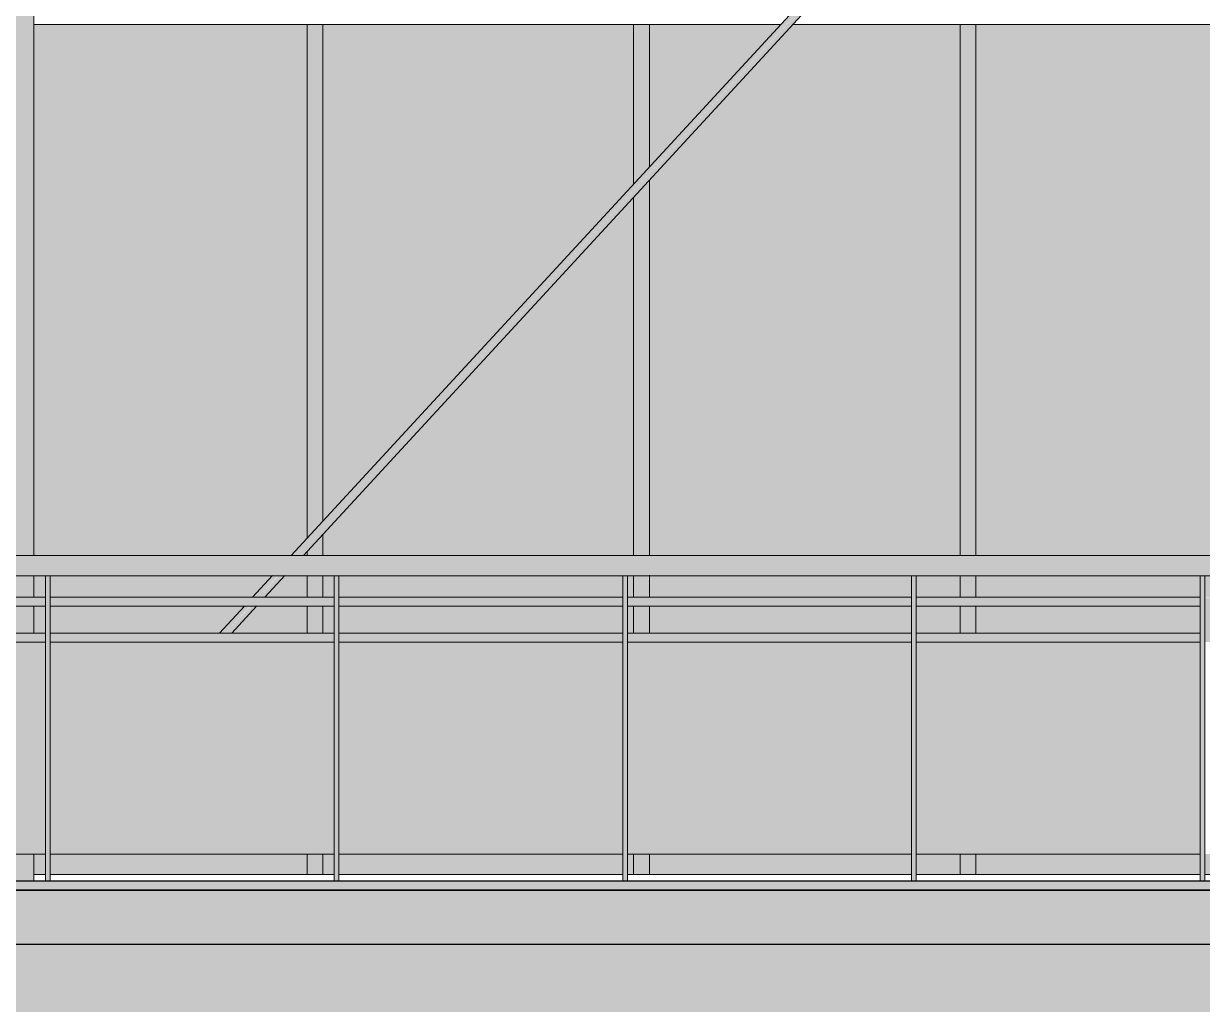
# Model space of a CAD drawing. Header units: inches. Extents: x 21380 to 98133, y -290 to 853.
# Drawn here: x 37879.2 to 38009.8, y -12.7 to 96.1 of the extents above; entities that cross this region are included whole.
import ezdxf

# ---------------------------------------------------------------- set-up
doc = ezdxf.new("R2010")
doc.units = ezdxf.units.IN
doc.header["$MEASUREMENT"] = 0
doc.linetypes.add('Grid Line 1_2_', pattern=[0.875, 0.5, -0.125, 0.125, -0.125])
for name, color, linetype, lineweight in [('A-FLOR', 192, 'Continuous', 9), ('A-FLOR-HRAL', 11, 'Continuous', 9), ('A-FLOR-LEVL', 51, 'Continuous', 9), ('A-FLOR-PATT', 8, 'Continuous', 25), ('A-GLAZ-CURT', 52, 'Continuous', 9), ('A-GLAZ-CWMG', 51, 'Continuous', 9), ('C-TOPO', 7, 'Continuous', 9), ('S-BEAM', 12, 'Continuous', 9)]:
    doc.layers.add(name, color=color, linetype=linetype, lineweight=lineweight)

# ---------------------------------------------------------------- blocks, each defined once
blk = doc.blocks.new('Struct_Xcel_Sports Complex_rvt-4-Building Section - East_West looking South')
at = {"layer": 'A-FLOR-PATT', "lineweight": 9}
h = blk.add_hatch(dxfattribs=at)
h.set_pattern_fill('FP_46', style=0, pattern_type=2)
h.set_pattern_definition([(50, (-87574.236, 98.42), (55.0854, -4.819842), [5.76, -63.36]), (355, (-87574.236, 98.42), (-10.65569, 57.76853), [4.608, -50.688]), (100.451, (-87569.645, 98.02), (44.429468, 52.94866), [4.895, -53.848]), (46.184, (-87574.236, 113.78), (81.96444, -12.71212), [8.64, -95.04]), (96.636, (-87567.406, 112.72), (71.7815, 74.81238), [7.343, -80.772]), (351.184, (-87574.24, 113.78), (71.78195, 74.81243), [6.912, -76.032]), (21, (-87566.556, 109.94), (45.84207, -30.92146), [5.76, -63.36]), (326, (-87566.556, 109.94), (18.687064, 55.691476), [4.608, -50.688]), (71.451, (-87562.736, 107.363), (64.52891, 24.77011), [4.895, -53.848]), (37.5, (-87574.236, 98.42), (0.9338946, 25.566816), [2.534, -47.539, 2.534, -48.922, -50.88]), (37.5, (-87574.236, 98.42), (0.9338946, 25.566816), [-101.53, 2.534, -48.346]), (7.5, (-87574.236, 98.42), (20.20404, 30.291303), [2.534, -26.803, 2.534, -46.387, -19.392]), (7.5, (-87574.236, 98.42), (20.20404, 30.291303), [-78.259, 2.534, -16.858]), (327.5, (-87591.362, 98.42), (40.9977845, -1.7324026), [2.534, -16.666, 2.534, -57.37, -79.488]), (327.5, (-87591.362, 98.42), (40.9977845, -1.7324026), [-79.104, 2.534, -76.954]), (317.5, (-87599.042, 98.42), (44.788883, 7.687839), [2.534, -22.426, 2.534, -37.248, -56.448]), (317.5, (-87599.042, 98.42), (44.788883, 7.687839), [-64.742, 2.534, -53.914])])
h.paths.add_polyline_path([(-26273.39, -6), (-22066.14, -6), (-22066.14, 0), (-26273.39, 0), (-26273.39, -1.7)], flags=0)
at = {"layer": 'A-FLOR', "color": 250, "lineweight": 25}
for p, q in [((-22066.14, 0), (-26273.39, 0)), ((-26273.39, -6), (-22066.14, -6))]:
    blk.add_line(p, q, dxfattribs=at)
blk = doc.blocks.new('Railing - 2_ 8_-V213-Building Section - East_West looking South')
at = {"layer": 'A-FLOR-HRAL'}
blk.add_hatch(color=256, dxfattribs=at).paths.add_polyline_path([(-24202.57, 4), (-24202.57, 27.5), (-24234.07, 27.5), (-24234.07, 4), (-24223.23, 4)], flags=0)
blk.add_line((-24234.07, 4), (-24202.57, 4), dxfattribs=at)
blk = doc.blocks.new('Railing - 2_ x 1_2_-V212-Building Section - East_West looking South')
at = {"layer": 'A-FLOR-HRAL'}
blk.add_hatch(color=256, dxfattribs=at).paths.add_polyline_path([(-24234.57, 1), (-24234.07, 1), (-24234.07, 34.87), (-24234.57, 34.87), (-24234.57, 17.83)], flags=0)
for p, q in [((-24234.07, 34.87), (-24234.57, 34.87)), ((-24234.57, 1), (-24234.57, 34.87)), ((-24234.07, 1), (-24234.07, 34.87))]:
    blk.add_line(p, q, dxfattribs=at)
blk = doc.blocks.new('Railing - 2_ 8_-V214-Building Section - East_West looking South')
at = {"layer": 'A-FLOR-HRAL'}
blk.add_hatch(color=256, dxfattribs=at).paths.add_polyline_path([(-23626.65, 4), (-23626.57, 4), (-23626.65, 27.5), (-23658.07, 27.5), (-23658.07, 4)], flags=0)
blk.add_line((-23658.07, 4), (-23626.65, 4), dxfattribs=at)
blk = doc.blocks.new('Railing - Railing-939582-Building Section - East_West looking South')
at = {"layer": 'A-FLOR-HRAL'}
for points in [[(-23584.44, 36), (-23233.26, 36), (-23233.26, 37.12), (-23284.5, 37.11), (-23313.17, 37.12), (-23793.5, 37.12), (-23848.96, 37.12), (-23863.85, 37.11), (-23888.64, 37.12), (-23965.24, 37.11), (-23982.9, 37.12), (-24038.99, 37.11), (-24056.72, 37.1), (-24115.03, 37.12), (-24128.25, 37.11), (-24243.39, 37.12), (-24243.39, 36), (-23588.38, 36)], [(-24196.78, 34.87), (-24161.82, 34.88), (-23690.19, 34.87), (-23233.26, 34.93), (-23233.26, 36), (-24243.39, 36), (-24243.39, 34.88), (-24196.91, 34.88)]]:
    blk.add_hatch(color=256, dxfattribs=at).paths.add_polyline_path(points, flags=0)
h = blk.add_hatch(color=256, dxfattribs=at)
h.paths.add_polyline_path([(-23740.71, 31.5), (-23722.57, 31.5), (-23722.57, 32.5), (-23754.07, 32.48), (-23754.07, 31.5), (-23749.48, 31.5)], flags=0)
h.paths.add_polyline_path([(-24240.78, 31.5), (-24234.57, 31.5), (-24234.57, 32.5), (-24243.39, 32.48), (-24243.39, 31.5)], flags=0)
h.paths.add_polyline_path([(-23233.26, 31.5), (-23233.26, 32.5), (-23242.07, 32.48), (-23242.07, 31.5), (-23240.63, 31.5)], flags=0)
h.paths.add_polyline_path([(-24234.07, 31.5), (-24202.57, 31.5), (-24202.57, 32.5), (-24234.07, 32.48)], flags=0)
h.paths.add_polyline_path([(-23242.57, 31.5), (-23242.57, 32.5), (-23274.07, 32.48), (-23274.07, 31.5), (-23249.41, 31.5)], flags=0)
h.paths.add_polyline_path([(-24202.07, 31.5), (-24170.57, 31.5), (-24170.59, 32.5), (-24202.07, 32.48)], flags=0)
h.paths.add_polyline_path([(-23274.57, 31.5), (-23274.57, 32.5), (-23306.07, 32.48), (-23306.07, 31.5), (-23275.73, 31.5)], flags=0)
h.paths.add_polyline_path([(-24170.07, 31.5), (-24138.57, 31.5), (-24138.57, 32.5), (-24170.07, 32.48)], flags=0)
h.paths.add_polyline_path([(-24138.07, 31.5), (-24106.57, 31.5), (-24106.57, 32.5), (-24138.07, 32.48)], flags=0)
h.paths.add_polyline_path([(-23306.57, 31.5), (-23306.57, 32.5), (-23338.07, 32.48), (-23338.07, 31.5), (-23310.82, 31.5)], flags=0)
h.paths.add_polyline_path([(-24106.07, 31.5), (-24074.57, 31.5), (-24074.57, 32.5), (-24106.07, 32.48)], flags=0)
h.paths.add_polyline_path([(-23338.57, 31.5), (-23338.57, 32.5), (-23370.07, 32.48), (-23370.07, 31.5), (-23345.91, 31.5)], flags=0)
h.paths.add_polyline_path([(-24074.07, 31.5), (-24042.57, 31.5), (-24042.57, 32.5), (-24074.07, 32.48)], flags=0)
h.paths.add_polyline_path([(-24042.07, 31.5), (-24010.57, 31.5), (-24010.57, 32.5), (-24042.07, 32.48)], flags=0)
h.paths.add_polyline_path([(-23370.57, 31.5), (-23370.57, 32.5), (-23402.07, 32.48), (-23402.07, 31.5), (-23372.23, 31.5)], flags=0)
h.paths.add_polyline_path([(-24010.07, 31.5), (-23978.57, 31.5), (-23978.57, 32.5), (-24010.07, 32.48)], flags=0)
h.paths.add_polyline_path([(-23402.57, 31.5), (-23402.57, 32.5), (-23434.07, 32.48), (-23434.07, 31.5), (-23407.32, 31.5)], flags=0)
h.paths.add_polyline_path([(-23978.07, 31.5), (-23946.57, 31.5), (-23946.57, 32.5), (-23978.07, 32.48)], flags=0)
h.paths.add_polyline_path([(-23946.07, 31.5), (-23914.57, 31.5), (-23914.57, 32.5), (-23946.07, 32.48)], flags=0)
h.paths.add_polyline_path([(-23434.57, 31.5), (-23434.57, 32.5), (-23466.07, 32.48), (-23466.07, 31.5), (-23442.42, 31.5)], flags=0)
h.paths.add_polyline_path([(-23914.07, 31.5), (-23882.57, 31.5), (-23882.57, 32.5), (-23914.07, 32.48)], flags=0)
h.paths.add_polyline_path([(-23466.57, 31.5), (-23466.57, 32.5), (-23498.07, 32.48), (-23498.07, 31.5), (-23468.74, 31.5)], flags=0)
h.paths.add_polyline_path([(-23882.07, 31.5), (-23850.57, 31.5), (-23850.57, 32.5), (-23882.07, 32.48)], flags=0)
h.paths.add_polyline_path([(-23498.57, 31.5), (-23498.57, 32.5), (-23530.07, 32.48), (-23530.07, 31.5), (-23503.83, 31.5)], flags=0)
h.paths.add_polyline_path([(-23850.07, 31.5), (-23818.57, 31.5), (-23818.57, 32.5), (-23850.07, 32.48)], flags=0)
h.paths.add_polyline_path([(-23530.57, 31.5), (-23530.57, 32.5), (-23562.07, 32.48), (-23562.07, 31.5), (-23538.92, 31.5)], flags=0)
h.paths.add_polyline_path([(-23818.07, 31.5), (-23786.57, 31.5), (-23786.57, 32.5), (-23818.07, 32.48)], flags=0)
h.paths.add_polyline_path([(-23786.07, 31.5), (-23754.57, 31.5), (-23754.57, 32.5), (-23786.07, 32.48)], flags=0)
h.paths.add_polyline_path([(-23562.57, 31.5), (-23562.57, 32.5), (-23594.07, 32.48), (-23594.07, 31.5), (-23565.24, 31.5)], flags=0)
h.paths.add_polyline_path([(-23594.57, 31.5), (-23594.57, 32.5), (-23626.07, 32.48), (-23626.07, 31.5), (-23600.33, 31.5)], flags=0)
h.paths.add_polyline_path([(-23722.07, 31.5), (-23690.57, 31.5), (-23690.57, 32.5), (-23722.07, 32.48)], flags=0)
h.paths.add_polyline_path([(-23626.57, 31.5), (-23626.65, 32.5), (-23658.07, 32.48), (-23658.07, 31.5), (-23626.65, 31.5)], flags=0)
h.paths.add_polyline_path([(-23690.07, 31.5), (-23658.57, 31.5), (-23658.57, 32.5), (-23690.07, 32.48)], flags=0)
h = blk.add_hatch(color=256, dxfattribs=at)
h.paths.add_polyline_path([(-24243.39, 27.5), (-24234.57, 27.5), (-24234.57, 28.5), (-24243.39, 28.5), (-24243.39, 27.6)], flags=0)
h.paths.add_polyline_path([(-23233.26, 27.5), (-23233.26, 28.5), (-23242.07, 28.5), (-23242.07, 27.5), (-23240.63, 27.5)], flags=0)
h.paths.add_polyline_path([(-24234.07, 27.5), (-24202.57, 27.5), (-24202.57, 28.5), (-24234.07, 28.5), (-24234.07, 27.6)], flags=0)
h.paths.add_polyline_path([(-24202.07, 27.5), (-24170.57, 27.5), (-24170.59, 28.5), (-24202.07, 28.5), (-24202.07, 27.6)], flags=0)
h.paths.add_polyline_path([(-23242.57, 27.5), (-23242.57, 28.5), (-23274.07, 28.5), (-23274.07, 27.5), (-23258.18, 27.5)], flags=0)
h.paths.add_polyline_path([(-24170.07, 27.5), (-24138.57, 27.5), (-24138.57, 28.5), (-24170.07, 28.5), (-24170.07, 27.6)], flags=0)
h.paths.add_polyline_path([(-24138.07, 27.5), (-24106.57, 27.5), (-24106.57, 28.5), (-24138.07, 28.5), (-24138.07, 27.6)], flags=0)
h.paths.add_polyline_path([(-23274.57, 27.5), (-23274.57, 28.5), (-23306.07, 28.5), (-23306.07, 27.5), (-23275.73, 27.5)], flags=0)
h.paths.add_polyline_path([(-24106.07, 27.5), (-24074.57, 27.5), (-24074.57, 28.5), (-24106.07, 28.5), (-24106.07, 27.6)], flags=0)
h.paths.add_polyline_path([(-24074.07, 27.5), (-24042.57, 27.5), (-24042.57, 28.5), (-24074.07, 28.5), (-24074.07, 27.6)], flags=0)
h.paths.add_polyline_path([(-23306.57, 27.5), (-23306.57, 28.5), (-23338.07, 28.5), (-23338.07, 27.5), (-23310.82, 27.5)], flags=0)
h.paths.add_polyline_path([(-24042.07, 27.5), (-24010.57, 27.5), (-24010.57, 28.5), (-24042.07, 28.5), (-24042.07, 27.6)], flags=0)
h.paths.add_polyline_path([(-24010.07, 27.5), (-23978.57, 27.5), (-23978.57, 28.5), (-24010.07, 28.5), (-24010.07, 27.6)], flags=0)
h.paths.add_polyline_path([(-23338.57, 27.5), (-23338.57, 28.5), (-23370.07, 28.5), (-23370.07, 27.5), (-23345.91, 27.5)], flags=0)
h.paths.add_polyline_path([(-23978.07, 27.5), (-23946.57, 27.5), (-23946.57, 28.5), (-23978.07, 28.5), (-23978.07, 27.6)], flags=0)
h.paths.add_polyline_path([(-23946.07, 27.5), (-23914.57, 27.5), (-23914.57, 28.5), (-23946.07, 28.5), (-23946.07, 27.6)], flags=0)
h.paths.add_polyline_path([(-23370.57, 27.5), (-23370.57, 28.5), (-23402.07, 28.5), (-23402.07, 27.5), (-23381, 27.5)], flags=0)
h.paths.add_polyline_path([(-23914.07, 27.5), (-23882.57, 27.5), (-23882.57, 28.5), (-23914.07, 28.5), (-23914.07, 27.6)], flags=0)
h.paths.add_polyline_path([(-23882.07, 27.5), (-23850.57, 27.5), (-23850.57, 28.5), (-23882.07, 28.5), (-23882.07, 27.6)], flags=0)
h.paths.add_polyline_path([(-23402.57, 27.5), (-23402.57, 28.5), (-23434.07, 28.5), (-23434.07, 27.5), (-23416.1, 27.5)], flags=0)
h.paths.add_polyline_path([(-23850.07, 27.5), (-23818.57, 27.5), (-23818.57, 28.5), (-23850.07, 28.5), (-23850.07, 27.6)], flags=0)
h.paths.add_polyline_path([(-23818.07, 27.5), (-23786.57, 27.5), (-23786.57, 28.5), (-23818.07, 28.5), (-23818.07, 27.6)], flags=0)
h.paths.add_polyline_path([(-23434.57, 27.5), (-23434.57, 28.5), (-23466.07, 28.5), (-23466.07, 27.5), (-23451.19, 27.5)], flags=0)
h.paths.add_polyline_path([(-23786.07, 27.5), (-23754.57, 27.5), (-23754.57, 28.5), (-23786.07, 28.5), (-23786.07, 27.6)], flags=0)
h.paths.add_polyline_path([(-23754.07, 27.5), (-23722.57, 27.5), (-23722.57, 28.5), (-23754.07, 28.5), (-23754.07, 27.6)], flags=0)
h.paths.add_polyline_path([(-23466.57, 27.5), (-23466.57, 28.5), (-23498.07, 28.5), (-23498.07, 27.5), (-23468.74, 27.5)], flags=0)
h.paths.add_polyline_path([(-23722.07, 27.5), (-23690.57, 27.5), (-23690.57, 28.5), (-23722.07, 28.5), (-23722.07, 27.6)], flags=0)
h.paths.add_polyline_path([(-23690.07, 27.5), (-23658.57, 27.5), (-23658.57, 28.5), (-23690.07, 28.5), (-23690.07, 27.6)], flags=0)
h.paths.add_polyline_path([(-23498.57, 27.5), (-23498.57, 28.5), (-23530.07, 28.5), (-23530.07, 27.5), (-23503.83, 27.5)], flags=0)
h.paths.add_polyline_path([(-23658.07, 27.5), (-23626.57, 27.5), (-23626.65, 28.5), (-23658.07, 28.5), (-23658.07, 27.6)], flags=0)
h.paths.add_polyline_path([(-23530.57, 27.5), (-23530.57, 28.5), (-23562.07, 28.5), (-23562.07, 27.5), (-23538.92, 27.5)], flags=0)
h.paths.add_polyline_path([(-23626.07, 27.5), (-23594.57, 27.5), (-23594.57, 28.5), (-23626.07, 28.5), (-23626.07, 27.6)], flags=0)
h.paths.add_polyline_path([(-23594.07, 27.5), (-23562.57, 27.5), (-23562.57, 28.5), (-23594.07, 28.5), (-23594.07, 27.6)], flags=0)
for p, q in [((-23233.26, 37.12), (-24243.39, 37.12)), ((-24243.39, 34.87), (-23233.26, 34.87)), ((-23690.07, 32.5), (-23658.57, 32.5)), ((-23658.57, 31.5), (-23690.07, 31.5)), ((-23658.07, 32.5), (-23626.65, 32.5)), ((-23626.65, 31.5), (-23658.07, 31.5)), ((-23626.07, 32.5), (-23594.57, 32.5)), ((-23594.57, 31.5), (-23626.07, 31.5)), ((-23594.07, 32.5), (-23562.57, 32.5)), ((-23562.57, 31.5), (-23594.07, 31.5)), ((-23562.07, 32.5), (-23530.57, 32.5)), ((-23530.57, 31.5), (-23562.07, 31.5)), ((-23690.07, 28.5), (-23658.57, 28.5)), ((-23658.57, 27.5), (-23690.07, 27.5)), ((-23658.07, 28.5), (-23626.65, 28.5)), ((-23626.65, 27.5), (-23658.07, 27.5)), ((-23626.07, 28.5), (-23594.57, 28.5)), ((-23594.57, 27.5), (-23626.07, 27.5)), ((-23594.07, 28.5), (-23562.57, 28.5)), ((-23562.57, 27.5), (-23594.07, 27.5)), ((-23562.07, 28.5), (-23530.57, 28.5)), ((-23530.57, 27.5), (-23562.07, 27.5))]:
    blk.add_line(p, q, dxfattribs=at)
for name, p in [('Railing - 2_ x 1_2_-V212-Building Section - East_West looking South', (576, 0)), ('Railing - 2_ x 1_2_-V212-Building Section - East_West looking South', (608, 0)), ('Railing - 2_ x 1_2_-V212-Building Section - East_West looking South', (640, 0)), ('Railing - 2_ x 1_2_-V212-Building Section - East_West looking South', (672, 0)), ('Railing - 2_ x 1_2_-V212-Building Section - East_West looking South', (704, 0)), ('Railing - 2_ 8_-V213-Building Section - East_West looking South', (544, 0)), ('Railing - 2_ 8_-V214-Building Section - East_West looking South', (0, 0)), ('Railing - 2_ 8_-V213-Building Section - East_West looking South', (608, 0)), ('Railing - 2_ 8_-V213-Building Section - East_West looking South', (640, 0)), ('Railing - 2_ 8_-V213-Building Section - East_West looking South', (672, 0))]:
    blk.add_blockref(name, p)
blk = doc.blocks.new('columns and girder2 - one-V233-Building Section - East_West looking South')
at = {"layer": 'S-BEAM'}
h = blk.add_hatch(color=256, dxfattribs=at)
h.paths.add_polyline_path([(-23659.89, 1), (-23659.89, 4), (-23669.89, 4), (-23669.89, 1), (-23661.75, 1)], flags=0)
h.paths.add_polyline_path([(-23661.75, 28.5), (-23659.89, 28.5), (-23659.89, 31.5), (-23669.89, 31.5), (-23669.89, 28.5)], flags=0)
h.paths.add_polyline_path([(-23659.89, 32.5), (-23659.89, 34.88), (-23669.89, 34.88), (-23669.85, 32.5), (-23661.55, 32.5)], flags=0)
h.paths.add_polyline_path([(-23661.79, 37.12), (-23659.89, 37.12), (-23659.89, 248), (-23669.89, 248), (-23669.89, 37.12), (-23662.16, 37.12)], flags=0)
h.paths.add_polyline_path([(-23661.75, 280), (-23659.89, 280), (-23659.89, 292.37), (-23669.89, 292.37), (-23669.89, 280)], flags=0)
for p, q in [((-23659.89, 248), (-23659.89, 37.11)), ((-23659.89, 34.9), (-23659.89, 32.5)), ((-23659.89, 31.5), (-23659.89, 28.5)), ((-23659.89, 4), (-23659.89, 1))]:
    blk.add_line(p, q, dxfattribs=at)
blk = doc.blocks.new('System Panel - Interior Glazing-V256-Building Section - East_West looking South')
at = {"layer": 'A-GLAZ-CURT'}
h = blk.add_hatch(color=256, dxfattribs=at)
h.paths.add_polyline_path([(-23659.89, 1.75), (-23658.57, 1.75), (-23658.57, 4), (-23659.89, 4)], flags=0)
h.paths.add_polyline_path([(-23658.07, 1.75), (-23629.58, 1.75), (-23629.58, 4), (-23658.07, 4)], flags=0)
h.paths.add_polyline_path([(-23659.89, 28.5), (-23658.57, 28.5), (-23658.57, 31.5), (-23659.89, 31.5)], flags=0)
h.paths.add_polyline_path([(-23658.07, 28.5), (-23639.3, 28.5), (-23636.54, 31.5), (-23658.07, 31.5)], flags=0)
h.paths.add_polyline_path([(-23637.94, 28.5), (-23629.58, 28.5), (-23629.58, 31.5), (-23635.18, 31.5), (-23635.43, 31.23)], flags=0)
h.paths.add_polyline_path([(-23644.2, 32.5), (-23635.62, 32.5), (-23633.43, 34.88), (-23659.89, 34.88), (-23659.89, 32.5), (-23658.57, 32.5), (-23658.57, 34.87), (-23658.07, 34.87), (-23658.07, 32.5), (-23645.93, 32.5)], flags=0)
h.paths.add_polyline_path([(-23633.65, 32.5), (-23629.58, 32.5), (-23629.58, 34.88), (-23632.08, 34.86), (-23634.26, 32.5)], flags=0)
h.paths.add_polyline_path([(-23652.28, 37.1), (-23633.65, 37.12), (-23631.35, 37.12), (-23629.58, 39.05), (-23629.58, 96), (-23659.89, 96), (-23659.89, 37.12), (-23652.97, 37.1)], flags=0)
h.paths.add_polyline_path([(-23629.99, 37.12), (-23629.58, 37.12), (-23629.58, 37.58), (-23629.99, 37.12)], flags=0)
for p, q in [((-23629.58, 96), (-23659.89, 96)), ((-23659.89, 1.75), (-23658.57, 1.75)), ((-23658.07, 1.75), (-23629.58, 1.75))]:
    blk.add_line(p, q, dxfattribs=at)
blk = doc.blocks.new('System Panel - Interior Glazing-V257-Building Section - East_West looking South')
at = {"layer": 'A-GLAZ-CURT'}
h = blk.add_hatch(color=256, dxfattribs=at)
h.paths.add_polyline_path([(-23627.83, 1.75), (-23626.57, 1.75), (-23626.65, 4), (-23627.83, 4)], flags=0)
h.paths.add_polyline_path([(-23594.57, 1.75), (-23594.57, 4), (-23626.07, 4), (-23626.07, 1.75)], flags=0)
h.paths.add_polyline_path([(-23593.39, 1.75), (-23593.39, 4), (-23594.07, 4), (-23594.07, 1.75)], flags=0)
h.paths.add_polyline_path([(-23594.07, 28.5), (-23593.39, 28.5), (-23593.39, 31.5), (-23594.07, 31.5)], flags=0)
h.paths.add_polyline_path([(-23627.83, 28.5), (-23626.57, 28.5), (-23626.65, 31.5), (-23627.83, 31.5)], flags=0)
h.paths.add_polyline_path([(-23594.57, 28.5), (-23594.57, 31.5), (-23626.07, 31.5), (-23626.07, 28.5), (-23600.33, 28.5)], flags=0)
h.paths.add_polyline_path([(-23615.52, 32.5), (-23594.57, 32.5), (-23594.57, 34.87), (-23594.07, 34.87), (-23594.07, 32.5), (-23593.39, 32.5), (-23593.39, 34.89), (-23608.11, 34.88), (-23627.83, 34.88), (-23627.83, 32.5), (-23626.57, 32.5), (-23626.57, 34.87), (-23626.07, 34.87), (-23626.07, 32.5), (-23616, 32.5)], flags=0)
h.paths.add_polyline_path([(-23593.39, 37.1), (-23593.39, 76.84), (-23627.83, 39.47), (-23627.83, 37.12), (-23594.02, 37.11)], flags=0)
h.paths.add_polyline_path([(-23627.83, 40.95), (-23593.39, 78.37), (-23593.39, 96), (-23627.83, 96), (-23627.83, 40.95)], flags=0)
for p, q in [((-23593.39, 96), (-23627.83, 96)), ((-23627.83, 1.75), (-23626.65, 1.75)), ((-23626.07, 1.75), (-23594.57, 1.75)), ((-23594.07, 1.75), (-23593.39, 1.75))]:
    blk.add_line(p, q, dxfattribs=at)
blk = doc.blocks.new('System Panel - Interior Glazing-V258-Building Section - East_West looking South')
at = {"layer": 'A-GLAZ-CURT'}
h = blk.add_hatch(color=256, dxfattribs=at)
h.paths.add_polyline_path([(-23591.64, 1.75), (-23562.57, 1.75), (-23562.57, 4), (-23591.64, 4)], flags=0)
h.paths.add_polyline_path([(-23557.2, 1.75), (-23557.2, 4), (-23562.07, 4), (-23562.07, 1.75)], flags=0)
h.paths.add_polyline_path([(-23557.2, 28.5), (-23557.2, 31.5), (-23562.07, 31.5), (-23562.07, 28.5)], flags=0)
h.paths.add_polyline_path([(-23591.64, 28.5), (-23562.57, 28.5), (-23562.57, 31.5), (-23591.64, 31.5)], flags=0)
h.paths.add_polyline_path([(-23580.13, 32.5), (-23562.57, 32.5), (-23562.57, 34.87), (-23562.07, 34.87), (-23562, 32.5), (-23557.2, 32.5), (-23557.26, 34.88), (-23591.64, 34.88), (-23591.56, 32.5), (-23581.03, 32.5)], flags=0)
h.paths.add_polyline_path([(-23591.64, 37.11), (-23557.2, 37.17), (-23557.2, 96), (-23575.77, 95.96), (-23591.64, 78.74), (-23591.64, 37.11)], flags=0)
h.paths.add_polyline_path([(-23591.64, 80.21), (-23577.13, 96), (-23591.64, 95.96), (-23591.64, 80.26)], flags=0)
for p, q in [((-23577.07, 96), (-23591.64, 96)), ((-23557.2, 96), (-23575.75, 96)), ((-23591.64, 1.75), (-23562.57, 1.75)), ((-23562.07, 1.75), (-23557.2, 1.75))]:
    blk.add_line(p, q, dxfattribs=at)
blk = doc.blocks.new('System Panel - Interior Glazing-V259-Building Section - East_West looking South')
at = {"layer": 'A-GLAZ-CURT'}
h = blk.add_hatch(color=256, dxfattribs=at)
h.paths.add_polyline_path([(-23555.45, 1.75), (-23530.57, 1.75), (-23530.57, 4), (-23555.45, 4)], flags=0)
h.paths.add_polyline_path([(-23530.07, 1.75), (-23521.02, 1.75), (-23521.02, 4), (-23530.07, 4)], flags=0)
h.paths.add_polyline_path([(-23538.92, 28.5), (-23530.57, 28.5), (-23530.57, 31.5), (-23555.45, 31.5), (-23555.45, 28.5), (-23547.7, 28.5)], flags=0)
h.paths.add_polyline_path([(-23521.38, 28.5), (-23521.02, 28.5), (-23521.02, 31.5), (-23530.07, 31.5), (-23530.07, 28.5)], flags=0)
h.paths.add_polyline_path([(-23521.38, 32.5), (-23521.02, 32.5), (-23521.02, 34.88), (-23555.45, 34.88), (-23555.45, 32.5), (-23530.57, 32.5), (-23530.57, 34.87), (-23530.07, 34.87), (-23530.07, 32.5), (-23521.52, 32.5)], flags=0)
h.paths.add_polyline_path([(-23521.02, 34.89), (-23521.02, 34.89), (-23521.38, 34.89)], flags=0)
h.paths.add_polyline_path([(-23548.05, 37.11), (-23521.02, 37.12), (-23521.02, 96), (-23555.45, 96), (-23555.45, 37.12), (-23548.86, 37.12)], flags=0)
for p, q in [((-23521.02, 96), (-23555.45, 96)), ((-23555.45, 1.75), (-23530.57, 1.75)), ((-23530.07, 1.75), (-23521.02, 1.75))]:
    blk.add_line(p, q, dxfattribs=at)
blk = doc.blocks.new('Rectangular Mullion - Interior 1_75_ x 4_5_-V293-Building Section - East_West looking South')
at = {"layer": 'A-GLAZ-CWMG'}
h = blk.add_hatch(color=256, dxfattribs=at)
h.paths.add_polyline_path([(-23627.83, 1.75), (-23627.83, 4), (-23629.58, 4), (-23629.58, 1.75)], flags=0)
h.paths.add_polyline_path([(-23629.58, 28.5), (-23627.83, 28.5), (-23627.83, 31.5), (-23629.58, 31.5)], flags=0)
h.paths.add_polyline_path([(-23627.84, 32.5), (-23627.83, 32.5), (-23627.84, 34.88), (-23629.58, 34.88), (-23629.58, 32.5), (-23628.36, 32.5)], flags=0)
h.paths.add_polyline_path([(-23629.58, 37.12), (-23627.83, 37.12), (-23627.83, 39.47), (-23629.58, 37.58), (-23629.58, 37.12)], flags=0)
h.paths.add_polyline_path([(-23629.58, 39.05), (-23627.83, 40.95), (-23627.83, 96), (-23629.58, 96), (-23629.58, 39.05)], flags=0)
for p, q in [((-23629.58, 96), (-23627.83, 96)), ((-23629.58, 96), (-23629.58, 39.04)), ((-23627.83, 40.94), (-23627.83, 96)), ((-23627.83, 37.12), (-23627.83, 39.48)), ((-23629.58, 37.58), (-23629.58, 37.12)), ((-23629.58, 34.88), (-23629.58, 32.5)), ((-23627.83, 32.5), (-23627.83, 34.88)), ((-23629.58, 31.5), (-23629.58, 28.5)), ((-23627.83, 28.5), (-23627.83, 31.5)), ((-23629.58, 4), (-23629.58, 1.75)), ((-23627.83, 1.75), (-23627.83, 4)), ((-23627.83, 1.75), (-23629.58, 1.75))]:
    blk.add_line(p, q, dxfattribs=at)
blk = doc.blocks.new('Rectangular Mullion - Interior 1_75_ x 4_5_-V294-Building Section - East_West looking South')
at = {"layer": 'A-GLAZ-CWMG'}
h = blk.add_hatch(color=256, dxfattribs=at)
h.paths.add_polyline_path([(-23591.64, 1.75), (-23591.64, 4), (-23593.39, 4), (-23593.39, 1.75)], flags=0)
h.paths.add_polyline_path([(-23593.39, 28.5), (-23591.64, 28.5), (-23591.64, 31.5), (-23593.39, 31.5)], flags=0)
h.paths.add_polyline_path([(-23593.39, 32.5), (-23591.64, 32.5), (-23591.71, 34.89), (-23593.39, 34.88)], flags=0)
h.paths.add_polyline_path([(-23593.34, 37.1), (-23591.64, 37.11), (-23591.64, 78.74), (-23593.39, 76.84), (-23593.39, 37.1)], flags=0)
h.paths.add_polyline_path([(-23593.39, 78.31), (-23591.64, 80.26), (-23591.64, 96), (-23593.39, 95.96), (-23593.39, 78.37)], flags=0)
for p, q in [((-23593.39, 96), (-23591.64, 96)), ((-23593.39, 96), (-23593.39, 78.3)), ((-23591.64, 80.2), (-23591.64, 96)), ((-23591.64, 37.11), (-23591.64, 78.76)), ((-23593.39, 76.86), (-23593.39, 37.1)), ((-23593.39, 34.89), (-23593.39, 32.5)), ((-23591.64, 32.5), (-23591.64, 34.91)), ((-23593.39, 31.5), (-23593.39, 28.5)), ((-23591.64, 28.5), (-23591.64, 31.5)), ((-23593.39, 4), (-23593.39, 1.75)), ((-23591.64, 1.75), (-23591.64, 4)), ((-23591.64, 1.75), (-23593.39, 1.75))]:
    blk.add_line(p, q, dxfattribs=at)
blk = doc.blocks.new('Rectangular Mullion - Interior 1_75_ x 4_5_-V295-Building Section - East_West looking South')
at = {"layer": 'A-GLAZ-CWMG'}
h = blk.add_hatch(color=256, dxfattribs=at)
h.paths.add_polyline_path([(-23555.45, 1.75), (-23555.45, 4), (-23557.2, 4), (-23557.2, 1.75), (-23556.47, 1.75)], flags=0)
h.paths.add_polyline_path([(-23557.2, 28.5), (-23555.45, 28.5), (-23555.45, 31.5), (-23557.2, 31.5)], flags=0)
h.paths.add_polyline_path([(-23556.47, 32.5), (-23555.45, 32.5), (-23555.45, 34.88), (-23557.2, 34.88), (-23557.2, 32.5)], flags=0)
h.paths.add_polyline_path([(-23555.45, 37.12), (-23555.45, 96), (-23557.2, 95.96), (-23557.2, 37.12), (-23556.21, 37.12)], flags=0)
for p, q in [((-23557.2, 96), (-23555.45, 96)), ((-23557.2, 96), (-23557.2, 37.12)), ((-23555.45, 37.12), (-23555.45, 96)), ((-23557.2, 34.88), (-23557.2, 32.5)), ((-23555.45, 32.5), (-23555.45, 34.88)), ((-23557.2, 31.5), (-23557.2, 28.5)), ((-23555.45, 28.5), (-23555.45, 31.5)), ((-23557.2, 4), (-23557.2, 1.75)), ((-23555.45, 1.75), (-23555.45, 4)), ((-23555.45, 1.75), (-23557.2, 1.75))]:
    blk.add_line(p, q, dxfattribs=at)
blk = doc.blocks.new('Round Bar - 1_-V308-Building Section - East_West looking South')
at = {"layer": 'S-BEAM'}
h = blk.add_hatch(color=256, dxfattribs=at)
h.paths.add_polyline_path([(-23639.11, 28.5), (-23638.62, 28.5), (-23635.92, 31.5), (-23636.54, 31.5), (-23639.21, 28.5), (-23639.15, 28.5)], flags=0)
h.paths.add_polyline_path([(-23635.53, 32.5), (-23634.94, 32.5), (-23632.81, 34.88), (-23633.43, 34.88), (-23635.55, 32.5)], flags=0)
h.paths.add_polyline_path([(-23520.14, 157.05), (-23436.32, 248), (-23437, 248), (-23520.14, 157.71), (-23520.09, 157.14)], flags=0)
h.paths.add_polyline_path([(-23631.35, 37.12), (-23630.67, 37.13), (-23520.23, 157), (-23520.63, 157.05), (-23520.9, 156.96), (-23631.35, 37.13)], flags=0)
h.paths.add_polyline_path([(-23407.02, 280), (-23406.82, 280), (-23381.39, 307.59), (-23381.39, 308.33), (-23407.39, 280), (-23407.05, 280)], flags=0)
h = blk.add_hatch(color=256, dxfattribs=at)
h.paths.add_polyline_path([(-23638.12, 28.5), (-23637.94, 28.5), (-23635.29, 31.5), (-23635.86, 31.5), (-23638.62, 28.5), (-23638.16, 28.5)], flags=0)
h.paths.add_polyline_path([(-23634.29, 32.5), (-23634.26, 32.5), (-23632.18, 34.88), (-23632.75, 34.87), (-23634.94, 32.5), (-23634.32, 32.5)], flags=0)
h.paths.add_polyline_path([(-23520.14, 157.05), (-23519.65, 157.05), (-23519.45, 157.06), (-23435.75, 248), (-23436.32, 248), (-23520.1, 157.1)], flags=0)
h.paths.add_polyline_path([(-23630.67, 37.12), (-23629.99, 37.13), (-23520.14, 156.39), (-23520.18, 157), (-23630.67, 37.13)], flags=0)
h.paths.add_polyline_path([(-23519.79, 157.05), (-23519.75, 157.09), (-23517.6, 159.43)], flags=0)
h.paths.add_polyline_path([(-23406.6, 280), (-23406.14, 280), (-23381.39, 306.96), (-23381.39, 307.59), (-23406.82, 280), (-23406.63, 280)], flags=0)
for p, q in [((-23437, 248), (-23631.35, 37.12)), ((-23629.99, 37.12), (-23435.64, 248)), ((-23633.42, 34.88), (-23635.62, 32.5)), ((-23634.26, 32.5), (-23632.06, 34.88)), ((-23636.54, 31.5), (-23639.3, 28.5)), ((-23637.94, 28.5), (-23635.18, 31.5))]:
    blk.add_line(p, q, dxfattribs=at)

msp = doc.modelspace()

# ---------------------------------------------------------------- hatches: boundary and pattern name
at = {"layer": 'A-FLOR'}
msp.add_hatch(color=256, dxfattribs=at).paths.add_polyline_path([(37808.24, 0), (38416.92, 0), (38416.92, 1), (37186.77, 1), (37186.77, 0), (37773.14, 0)], flags=0)
at = {"layer": 'C-TOPO'}
h = msp.add_hatch(dxfattribs=at)
h.set_pattern_fill('FP_34', color=256, style=0, pattern_type=2)
h.set_pattern_definition([(0, (-87574.236, 98.42), (48, 48), [48, -48]), (0, (-87574.236, 116.42), (48, 48), [48, -48]), (0, (-87574.236, 134.42), (48, 48), [48, -48]), (90, (-87568.236, 140.42), (-48, 48), [48, -48]), (90, (-87550.236, 140.42), (-48, 48), [48, -48]), (90, (-87532.236, 140.42), (-48, 48), [48, -48])])
h.paths.add_polyline_path([(39527.78, -79.82), (39668.15, -79.82), (39668.15, 0), (39484.03, 0), (39484.03, -36), (39487.03, -36), (39487.03, -48), (39469.03, -48), (39469.03, -36), (39474.03, -36), (39474.03, -6), (35266.78, -6), (35266.78, -36), (35271.78, -36), (35271.78, -48), (35253.78, -48), (35253.78, -36), (35256.78, -36), (35256.78, 0), (35176.28, 0), (35176.28, -79.82), (39487.03, -79.82)], flags=0)

# ---------------------------------------------------------------- linework, layer by layer
at = {"layer": 'A-FLOR', "lineweight": 25}
for p, q in [((38416.92, 1), (37186.77, 1)), ((37186.77, 0), (38416.92, 0))]:
    msp.add_line(p, q, dxfattribs=at)
at = {"layer": 'A-FLOR-LEVL', "linetype": 'Grid Line 1_2_'}
msp.add_line((34982.85, 0), (39861.53, 0), dxfattribs=at)

# ---------------------------------------------------------------- block references
at = {"color": 90, "lineweight": 5}
msp.add_blockref('Struct_Xcel_Sports Complex_rvt-4-Building Section - East_West looking South', (61540.17, 0), dxfattribs=at)
at = {"layer": 'A-FLOR-HRAL'}
msp.add_blockref('Railing - Railing-939582-Building Section - East_West looking South', (61540.17, 0), dxfattribs=at)
at = {"layer": 'A-GLAZ-CURT'}
for name in ['System Panel - Interior Glazing-V256-Building Section - East_West looking South', 'System Panel - Interior Glazing-V257-Building Section - East_West looking South', 'System Panel - Interior Glazing-V258-Building Section - East_West looking South', 'System Panel - Interior Glazing-V259-Building Section - East_West looking South']:
    msp.add_blockref(name, (61540.17, 0), dxfattribs=at)
at = {"layer": 'A-GLAZ-CWMG'}
for name in ['Rectangular Mullion - Interior 1_75_ x 4_5_-V293-Building Section - East_West looking South', 'Rectangular Mullion - Interior 1_75_ x 4_5_-V294-Building Section - East_West looking South', 'Rectangular Mullion - Interior 1_75_ x 4_5_-V295-Building Section - East_West looking South']:
    msp.add_blockref(name, (61540.17, 0), dxfattribs=at)
at = {"layer": 'S-BEAM'}
for name in ['columns and girder2 - one-V233-Building Section - East_West looking South', 'Round Bar - 1_-V308-Building Section - East_West looking South']:
    msp.add_blockref(name, (61540.17, 0), dxfattribs=at)

doc.saveas('drawing.dxf')
